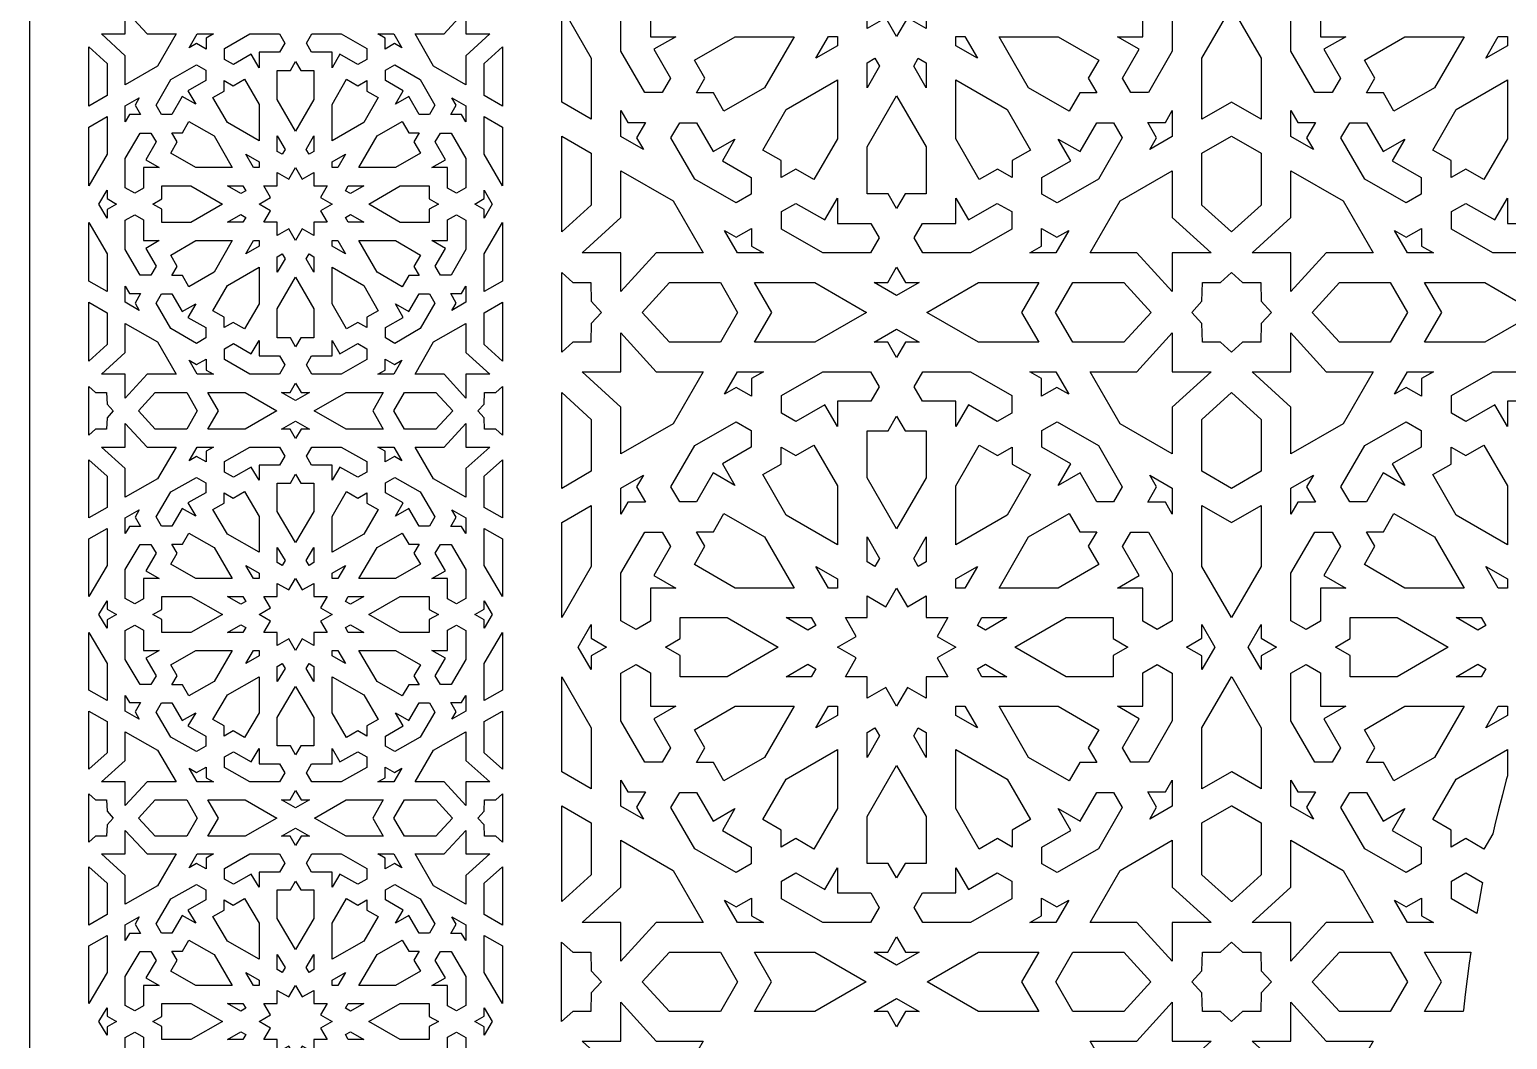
# Model space of a CAD drawing. Extents: x -430 to 430, y -1150 to 1150.
# Drawn here: x -430 to -180, y 823.6 to 994.5 of the extents above; entities that cross this region are included whole.
import ezdxf

# ---------------------------------------------------------------- set-up
doc = ezdxf.new("R2010")
doc.units = 0
doc.layers.add('LAYER_1', color=18, linetype='CONTINUOUS')

msp = doc.modelspace()

# ---------------------------------------------------------------- linework, layer by layer
at = {"layer": 'LAYER_1'}
for points in [[(-430, -1150), (430, -1150), (430, 1150), (-430, 1150)], [(-281.5, 1010.18), (-278.33, 1012.01), (-278.33, 1008.35), (-274.67, 1008.35), (-276.5, 1005.18), (-273.33, 1003.35), (-276.5, 1001.53), (-274.67, 998.36), (-278.33, 998.36), (-278.33, 994.7), (-281.5, 996.53), (-283.33, 993.36), (-285.16, 996.53), (-288.33, 994.7), (-288.33, 998.36), (-291.99, 998.36), (-290.16, 1001.53), (-293.33, 1003.35), (-290.16, 1005.18), (-291.99, 1008.35), (-288.33, 1008.35), (-288.33, 1012.01), (-285.16, 1010.18), (-283.33, 1013.35)], [(-324.96, 998.99), (-324.96, 993.34), (-320.69, 993.34), (-324.38, 991.21), (-321.56, 986.32), (-322.97, 983.88), (-325.93, 983.88), (-329.97, 990.86), (-329.97, 998.92), (-327.4, 1000.4)], [(-236.7, 998.92), (-236.7, 990.86), (-240.73, 983.88), (-243.69, 983.88), (-245.1, 986.32), (-242.28, 991.21), (-245.98, 993.34), (-241.71, 993.34), (-241.71, 998.99), (-239.26, 1000.4)], [(-211.63, 998.99), (-211.63, 993.34), (-207.36, 993.34), (-211.05, 991.21), (-208.23, 986.32), (-209.64, 983.88), (-212.61, 983.88), (-216.64, 990.86), (-216.64, 998.92), (-214.07, 1000.4)], [(-410.1, 993.8), (-405.2, 993.8), (-408.35, 988.35), (-413.8, 985.2), (-413.8, 990.1), (-417.85, 993.8), (-413.8, 993.8), (-413.8, 997.85)], [(-356.2, 993.8), (-352.14, 993.8), (-356.2, 990.1), (-356.2, 985.2), (-361.65, 988.35), (-364.8, 993.8), (-359.89, 993.8), (-356.2, 997.85)], [(-334.98, 989.69), (-334.98, 979.39), (-339.97, 982.27), (-339.97, 998.34)], [(-221.65, 989.69), (-221.65, 979.39), (-226.67, 982.27), (-231.69, 979.39), (-231.69, 989.69), (-226.67, 998.34)], [(-400.15, 993.09), (-400.15, 991.23), (-401.75, 992.16), (-402.99, 991.44), (-401.63, 993.8), (-398.91, 993.8)], [(-386.82, 992.22), (-387.7, 990.71), (-391.18, 990.71), (-391.18, 988.07), (-392.5, 990.35), (-395.52, 988.61), (-397.03, 989.48), (-397.03, 991.31), (-392.72, 993.8), (-387.74, 993.8)], [(-372.97, 991.31), (-372.97, 989.48), (-374.48, 988.61), (-377.5, 990.35), (-378.82, 988.07), (-378.82, 990.71), (-382.3, 990.71), (-383.17, 992.22), (-382.26, 993.8), (-377.28, 993.8)], [(-367.01, 991.44), (-368.25, 992.16), (-369.85, 991.23), (-369.85, 993.09), (-371.09, 993.8), (-368.37, 993.8)], [(-305.67, 984.69), (-312.54, 980.72), (-314.33, 983.81), (-317.19, 983.81), (-315.76, 986.29), (-317.54, 989.38), (-310.67, 993.34), (-300.67, 993.34)], [(-293.34, 991.81), (-296.99, 989.7), (-294.88, 993.35), (-293.34, 993.35)], [(-269.67, 989.7), (-273.32, 991.81), (-273.32, 993.35), (-271.78, 993.35)], [(-249.12, 989.38), (-250.91, 986.29), (-249.48, 983.81), (-252.34, 983.81), (-254.12, 980.72), (-261, 984.69), (-265.99, 993.34), (-256, 993.34)], [(-192.34, 984.69), (-199.21, 980.72), (-201, 983.81), (-203.86, 983.81), (-202.43, 986.29), (-204.21, 989.38), (-197.34, 993.34), (-187.34, 993.34)], [(-180.01, 991.81), (-183.66, 989.7), (-181.56, 993.35), (-180.01, 993.35)], [(-416.9, 988.79), (-416.9, 983.38), (-419.98, 981.6), (-419.98, 991.61)], [(-350, 991.6), (-350, 981.61), (-350.01, 981.6), (-353.1, 983.38), (-353.1, 988.79), (-350.01, 991.61)], [(-400.19, 987.66), (-400.19, 985.92), (-403.21, 984.17), (-401.89, 981.89), (-404.17, 983.21), (-405.92, 980.19), (-407.66, 980.19), (-408.57, 981.77), (-406.08, 986.09), (-401.77, 988.57)], [(-384.11, 987.61), (-381.91, 987.61), (-381.91, 982.71), (-385, 977.37), (-388.09, 982.71), (-388.09, 987.61), (-385.88, 987.61), (-385, 989.14)], [(-363.91, 986.09), (-361.42, 981.77), (-362.34, 980.19), (-364.08, 980.19), (-365.82, 983.21), (-368.11, 981.89), (-366.79, 984.17), (-369.81, 985.92), (-369.81, 987.66), (-368.22, 988.57)], [(-286.23, 988.35), (-288.33, 984.7), (-288.33, 988.91), (-287, 989.69)], [(-278.33, 988.91), (-278.33, 984.7), (-280.44, 988.35), (-279.67, 989.69)], [(-391.18, 981.88), (-391.18, 975.71), (-396.53, 978.8), (-398.98, 983.04), (-397.07, 984.14), (-397.07, 985.91), (-395.54, 985.03), (-393.63, 986.13)], [(-374.46, 985.03), (-372.93, 985.91), (-372.93, 984.14), (-371.02, 983.04), (-373.47, 978.8), (-378.82, 975.71), (-378.82, 981.88), (-376.36, 986.13)], [(-293.34, 976.02), (-297.31, 969.15), (-300.4, 970.94), (-302.88, 969.51), (-302.88, 972.37), (-305.97, 974.15), (-302, 981.02), (-293.34, 986.02)], [(-264.66, 981.02), (-260.7, 974.15), (-263.79, 972.37), (-263.79, 969.51), (-266.26, 970.94), (-269.35, 969.15), (-273.32, 976.02), (-273.32, 986.02)], [(-180.01, 976.02), (-183.98, 969.15), (-187.07, 970.94), (-189.55, 969.51), (-189.55, 972.37), (-192.64, 974.15), (-188.67, 981.02), (-180.01, 986.02)], [(-412.16, 981.75), (-411.23, 980.15), (-413.09, 980.15), (-413.8, 978.91), (-413.8, 981.63), (-411.44, 982.99)], [(-356.2, 981.63), (-356.2, 978.91), (-356.91, 980.15), (-358.76, 980.15), (-357.84, 981.75), (-358.55, 982.99)], [(-278.33, 974.68), (-278.33, 966.75), (-281.9, 966.75), (-283.33, 964.27), (-284.76, 966.75), (-288.33, 966.75), (-288.33, 974.68), (-283.33, 983.34)], [(-328.81, 978.84), (-325.81, 978.84), (-327.31, 976.24), (-326.15, 974.23), (-329.97, 976.44), (-329.97, 980.84)], [(-236.7, 976.44), (-240.52, 974.23), (-239.36, 976.24), (-240.86, 978.84), (-237.86, 978.84), (-236.7, 980.84)], [(-215.48, 978.84), (-212.48, 978.84), (-213.98, 976.24), (-212.82, 974.23), (-216.64, 976.44), (-216.64, 980.84)], [(-416.9, 973.44), (-419.98, 968.1), (-419.98, 978.03), (-416.9, 979.81)], [(-398.8, 976.53), (-395.71, 971.18), (-401.88, 971.18), (-406.13, 973.64), (-405.03, 975.54), (-405.91, 977.07), (-404.14, 977.07), (-403.04, 978.98)], [(-365.86, 977.07), (-364.09, 977.07), (-364.97, 975.54), (-363.87, 973.64), (-368.11, 971.18), (-374.29, 971.18), (-371.2, 976.53), (-366.96, 978.98)], [(-350.01, 978.03), (-350, 978.03), (-350, 968.12), (-350.01, 968.1), (-353.1, 973.44), (-353.1, 979.81)], [(-314.37, 973.88), (-310.68, 976.01), (-312.81, 972.32), (-307.92, 969.5), (-307.92, 966.68), (-310.49, 965.19), (-317.47, 969.22), (-321.5, 976.2), (-320.02, 978.77), (-317.2, 978.77)], [(-245.16, 976.2), (-249.19, 969.22), (-256.17, 965.19), (-258.74, 966.68), (-258.74, 969.5), (-253.85, 972.32), (-255.99, 976.01), (-252.29, 973.88), (-249.47, 978.77), (-246.64, 978.77)], [(-201.05, 973.88), (-197.35, 976.01), (-199.48, 972.32), (-194.59, 969.5), (-194.59, 966.68), (-197.16, 965.19), (-204.14, 969.22), (-208.17, 976.2), (-206.69, 978.77), (-203.87, 978.77)], [(-408.61, 975.52), (-410.35, 972.5), (-408.07, 971.18), (-410.71, 971.18), (-410.71, 967.7), (-412.22, 966.83), (-413.8, 967.74), (-413.8, 972.72), (-411.31, 977.03), (-409.48, 977.03)], [(-386.79, 974.27), (-387.26, 973.45), (-388.09, 973.92), (-388.09, 976.53)], [(-381.91, 973.92), (-382.73, 973.45), (-383.21, 974.27), (-381.91, 976.53)], [(-356.2, 972.72), (-356.2, 967.74), (-357.78, 966.83), (-359.29, 967.7), (-359.29, 971.18), (-361.93, 971.18), (-359.64, 972.5), (-361.39, 975.52), (-360.51, 977.03), (-358.68, 977.03)], [(-334.98, 973.6), (-334.98, 964.84), (-339.97, 960.28), (-339.97, 976.49)], [(-221.65, 973.6), (-221.65, 964.84), (-226.67, 960.28), (-231.69, 964.84), (-231.69, 973.6), (-226.67, 976.49)], [(-391.18, 972.14), (-391.18, 971.18), (-392.13, 971.18), (-393.44, 973.44)], [(-377.86, 971.18), (-378.82, 971.18), (-378.82, 972.14), (-376.56, 973.44)], [(-383.87, 969.22), (-381.91, 970.35), (-381.91, 968.09), (-379.65, 968.09), (-380.78, 966.13), (-378.82, 965), (-380.78, 963.87), (-379.65, 961.92), (-381.91, 961.92), (-381.91, 959.66), (-383.87, 960.79), (-385, 958.83), (-386.13, 960.79), (-388.09, 959.66), (-388.09, 961.92), (-390.35, 961.92), (-389.22, 963.87), (-391.18, 965), (-389.22, 966.13), (-390.35, 968.09), (-388.09, 968.09), (-388.09, 970.35), (-386.13, 969.22), (-385, 971.18)], [(-321.14, 965.56), (-316.04, 956.73), (-323.98, 956.73), (-329.97, 950.18), (-329.97, 956.73), (-336.53, 956.73), (-329.97, 962.72), (-329.97, 970.65)], [(-236.7, 962.72), (-230.14, 956.73), (-236.7, 956.73), (-236.7, 950.18), (-242.69, 956.73), (-250.62, 956.73), (-245.53, 965.56), (-236.7, 970.65)], [(-207.81, 965.56), (-202.71, 956.73), (-210.65, 956.73), (-216.64, 950.18), (-216.64, 956.73), (-223.2, 956.73), (-216.64, 962.72), (-216.64, 970.65)], [(-397.36, 965), (-402.71, 961.91), (-407.61, 961.91), (-407.61, 964.12), (-409.14, 965), (-407.61, 965.89), (-407.61, 968.09), (-402.71, 968.09)], [(-393.44, 967.27), (-394.27, 966.79), (-396.52, 968.09), (-393.92, 968.09)], [(-375.73, 966.79), (-376.55, 967.27), (-376.08, 968.09), (-373.47, 968.09)], [(-362.38, 965.89), (-360.85, 965), (-362.38, 964.12), (-362.38, 961.91), (-367.29, 961.91), (-372.63, 965), (-367.29, 968.09), (-362.38, 968.09)], [(-416.9, 965.93), (-415.29, 965), (-416.9, 964.08), (-416.9, 962.64), (-418.26, 965), (-416.9, 967.36)], [(-351.74, 965), (-353.1, 962.64), (-353.1, 964.08), (-354.7, 965), (-353.1, 965.93), (-353.1, 967.36)], [(-293.34, 961.74), (-287.7, 961.74), (-286.29, 959.3), (-287.77, 956.73), (-295.83, 956.73), (-302.81, 960.76), (-302.81, 963.72), (-300.37, 965.13), (-295.48, 962.31), (-293.34, 966.01)], [(-271.19, 962.31), (-266.3, 965.13), (-263.85, 963.72), (-263.85, 960.76), (-270.84, 956.73), (-278.9, 956.73), (-280.38, 959.3), (-278.97, 961.74), (-273.32, 961.74), (-273.32, 966.01)], [(-180.01, 961.74), (-174.37, 961.74), (-172.96, 959.3), (-174.44, 956.73), (-182.5, 956.73), (-189.48, 960.76), (-189.48, 963.72), (-187.04, 965.13), (-182.15, 962.31), (-180.01, 966.01)], [(-410.71, 962.31), (-410.71, 958.82), (-408.07, 958.82), (-410.35, 957.5), (-408.61, 954.48), (-409.48, 952.97), (-411.31, 952.97), (-413.8, 957.29), (-413.8, 962.26), (-412.22, 963.18)], [(-393.44, 962.74), (-393.92, 961.92), (-396.52, 961.92), (-394.27, 963.22)], [(-373.47, 961.92), (-376.08, 961.92), (-376.55, 962.74), (-375.73, 963.22)], [(-356.2, 962.26), (-356.2, 957.29), (-358.68, 952.97), (-360.51, 952.97), (-361.39, 954.48), (-359.64, 957.5), (-361.93, 958.82), (-359.29, 958.82), (-359.29, 962.31), (-357.78, 963.18)], [(-416.9, 956.56), (-416.9, 950.2), (-419.98, 951.98), (-419.98, 961.91)], [(-350.01, 951.98), (-353.1, 950.2), (-353.1, 956.56), (-350.01, 961.91)], [(-307.86, 957.89), (-305.85, 956.73), (-310.26, 956.73), (-312.46, 960.55), (-310.45, 959.39), (-307.86, 960.89)], [(-256.21, 959.39), (-254.2, 960.55), (-256.41, 956.73), (-260.82, 956.73), (-258.81, 957.89), (-258.81, 960.89)], [(-194.53, 957.89), (-192.52, 956.73), (-196.93, 956.73), (-199.13, 960.55), (-197.12, 959.39), (-194.53, 960.89)], [(-398.8, 953.47), (-403.04, 951.02), (-404.14, 952.93), (-405.91, 952.93), (-405.03, 954.46), (-406.13, 956.37), (-401.88, 958.82), (-395.71, 958.82)], [(-391.18, 957.87), (-393.44, 956.57), (-392.13, 958.82), (-391.18, 958.82)], [(-376.56, 956.57), (-378.82, 957.87), (-378.82, 958.82), (-377.86, 958.82)], [(-363.87, 956.37), (-364.97, 954.46), (-364.09, 952.93), (-365.86, 952.93), (-366.96, 951.02), (-371.2, 953.47), (-374.29, 958.82), (-368.11, 958.82)], [(-386.79, 955.74), (-388.09, 953.48), (-388.09, 956.08), (-387.26, 956.56)], [(-381.91, 956.08), (-381.91, 953.48), (-383.21, 955.74), (-382.73, 956.56)], [(-391.18, 948.12), (-393.63, 943.88), (-395.54, 944.98), (-397.07, 944.1), (-397.07, 945.86), (-398.98, 946.96), (-396.53, 951.21), (-391.18, 954.3)], [(-381.91, 947.29), (-381.91, 942.39), (-384.11, 942.39), (-385, 940.86), (-385.88, 942.39), (-388.09, 942.39), (-388.09, 947.29), (-385, 952.64)], [(-373.47, 951.21), (-371.02, 946.96), (-372.93, 945.86), (-372.93, 944.1), (-374.46, 944.98), (-376.36, 943.88), (-378.82, 948.12), (-378.82, 954.3)], [(-338.13, 951.73), (-335.07, 951.73), (-334.98, 948.57), (-333.25, 946.68), (-334.98, 944.79), (-335.07, 941.64), (-338.13, 941.64), (-339.97, 939.96), (-339.97, 953.41)], [(-281.83, 951.73), (-279.51, 951.73), (-283.33, 949.52), (-287.15, 951.73), (-284.83, 951.73), (-283.33, 954.32)], [(-224.8, 951.73), (-221.74, 951.73), (-221.65, 948.57), (-219.92, 946.68), (-221.65, 944.79), (-221.74, 941.64), (-224.8, 941.64), (-226.67, 939.96), (-228.54, 941.64), (-231.59, 941.64), (-231.69, 944.79), (-233.41, 946.68), (-231.69, 948.57), (-231.59, 951.73), (-228.54, 951.73), (-226.67, 953.41)], [(-413.09, 949.86), (-411.23, 949.86), (-412.16, 948.25), (-411.44, 947.01), (-413.8, 948.38), (-413.8, 951.1)], [(-356.2, 948.38), (-358.55, 947.01), (-357.84, 948.25), (-358.76, 949.86), (-356.91, 949.86), (-356.2, 951.1)], [(-310.24, 946.68), (-313.15, 941.64), (-321.77, 941.64), (-326.37, 946.68), (-321.77, 951.73), (-313.15, 951.73)], [(-288.44, 946.68), (-297.17, 941.64), (-307.36, 941.64), (-304.45, 946.68), (-307.36, 951.73), (-297.17, 951.73)], [(-262.21, 946.68), (-259.3, 941.64), (-269.49, 941.64), (-278.23, 946.68), (-269.49, 951.73), (-259.3, 951.73)], [(-240.29, 946.68), (-244.9, 941.64), (-253.51, 941.64), (-256.43, 946.68), (-253.51, 951.73), (-244.9, 951.73)], [(-196.91, 946.68), (-199.82, 941.64), (-208.44, 941.64), (-213.04, 946.68), (-208.44, 951.73), (-199.82, 951.73)], [(-175.11, 946.68), (-183.84, 941.64), (-194.03, 941.64), (-191.12, 946.68), (-194.03, 951.73), (-183.84, 951.73)], [(-416.9, 946.62), (-416.9, 941.21), (-419.98, 938.39), (-419.98, 948.41)], [(-404.17, 946.8), (-401.89, 948.11), (-403.21, 945.83), (-400.19, 944.09), (-400.19, 942.35), (-401.77, 941.43), (-406.08, 943.92), (-408.57, 948.23), (-407.66, 949.82), (-405.92, 949.82)], [(-361.42, 948.23), (-363.91, 943.92), (-368.22, 941.43), (-369.81, 942.35), (-369.81, 944.09), (-366.79, 945.83), (-368.11, 948.11), (-365.82, 946.8), (-364.08, 949.82), (-362.34, 949.82)], [(-350.01, 938.39), (-353.1, 941.21), (-353.1, 946.62), (-350.01, 948.41)], [(-408.35, 941.66), (-405.2, 936.2), (-410.1, 936.2), (-413.8, 932.15), (-413.8, 936.2), (-417.85, 936.2), (-413.8, 939.9), (-413.8, 944.8)], [(-356.2, 939.9), (-352.14, 936.2), (-356.2, 936.2), (-356.2, 932.15), (-359.89, 936.2), (-364.8, 936.2), (-361.65, 941.66), (-356.2, 944.8)], [(-323.98, 936.63), (-316.04, 936.63), (-321.14, 927.81), (-329.97, 922.71), (-329.97, 930.65), (-336.53, 936.63), (-329.97, 936.63), (-329.97, 943.19)], [(-279.51, 941.64), (-281.83, 941.64), (-283.33, 939.05), (-284.83, 941.64), (-287.15, 941.64), (-283.33, 943.84)], [(-236.7, 936.63), (-230.14, 936.63), (-236.7, 930.65), (-236.7, 922.71), (-245.53, 927.81), (-250.62, 936.63), (-242.69, 936.63), (-236.7, 943.19)], [(-210.65, 936.63), (-202.71, 936.63), (-207.81, 927.81), (-216.64, 922.71), (-216.64, 930.65), (-223.2, 936.63), (-216.64, 936.63), (-216.64, 943.19)], [(-391.18, 939.3), (-387.7, 939.3), (-386.82, 937.79), (-387.74, 936.2), (-392.72, 936.2), (-397.03, 938.69), (-397.03, 940.52), (-395.52, 941.39), (-392.5, 939.65), (-391.18, 941.93)], [(-377.5, 939.65), (-374.48, 941.39), (-372.97, 940.52), (-372.97, 938.69), (-377.28, 936.2), (-382.26, 936.2), (-383.17, 937.79), (-382.3, 939.3), (-378.82, 939.3), (-378.82, 941.93)], [(-400.15, 936.92), (-398.91, 936.2), (-401.63, 936.2), (-402.99, 938.56), (-401.75, 937.85), (-400.15, 938.77)], [(-368.25, 937.85), (-367.01, 938.56), (-368.37, 936.2), (-371.09, 936.2), (-369.85, 936.92), (-369.85, 938.77)], [(-307.86, 935.47), (-307.86, 932.48), (-310.45, 933.98), (-312.46, 932.82), (-310.26, 936.63), (-305.85, 936.63)], [(-286.29, 934.07), (-287.7, 931.63), (-293.34, 931.63), (-293.34, 927.36), (-295.48, 931.05), (-300.37, 928.23), (-302.81, 929.64), (-302.81, 932.61), (-295.83, 936.63), (-287.77, 936.63)], [(-263.85, 932.61), (-263.85, 929.64), (-266.3, 928.23), (-271.19, 931.05), (-273.32, 927.36), (-273.32, 931.63), (-278.97, 931.63), (-280.38, 934.07), (-278.9, 936.63), (-270.84, 936.63)], [(-254.2, 932.82), (-256.21, 933.98), (-258.81, 932.48), (-258.81, 935.47), (-260.82, 936.63), (-256.41, 936.63)], [(-194.53, 935.47), (-194.53, 932.48), (-197.12, 933.98), (-199.13, 932.82), (-196.93, 936.63), (-192.52, 936.63)], [(-172.96, 934.07), (-174.37, 931.63), (-180.01, 931.63), (-180.01, 927.36), (-182.15, 931.05), (-187.04, 928.23), (-189.48, 929.64), (-189.48, 932.61), (-182.5, 936.63), (-174.44, 936.63)], [(-418.84, 933.11), (-416.96, 933.11), (-416.9, 931.16), (-415.83, 930), (-416.9, 928.85), (-416.96, 926.93), (-418.84, 926.93), (-419.98, 925.91), (-419.98, 934.15)], [(-401.62, 930), (-403.42, 926.93), (-408.74, 926.93), (-411.58, 930), (-408.74, 933.11), (-403.42, 933.11)], [(-388.15, 930), (-393.55, 926.93), (-399.84, 926.93), (-398.04, 930), (-399.84, 933.11), (-393.55, 933.11)], [(-384.07, 933.11), (-382.64, 933.11), (-385, 931.75), (-387.36, 933.11), (-385.93, 933.11), (-385, 934.71)], [(-371.95, 930), (-370.16, 926.93), (-376.45, 926.93), (-381.85, 930), (-376.45, 933.11), (-370.16, 933.11)], [(-358.42, 930), (-361.26, 926.93), (-366.58, 926.93), (-368.38, 930), (-366.58, 933.11), (-361.26, 933.11)], [(-350.01, 925.91), (-351.15, 926.93), (-353.04, 926.93), (-353.1, 928.85), (-354.17, 930), (-353.1, 931.16), (-353.04, 933.11), (-351.15, 933.11), (-350.01, 934.15)], [(-334.98, 928.53), (-334.98, 919.77), (-339.97, 916.88), (-339.97, 933.09)], [(-221.65, 928.53), (-221.65, 919.77), (-226.67, 916.88), (-231.69, 919.77), (-231.69, 928.53), (-226.67, 933.09)], [(-410.1, 923.88), (-405.2, 923.88), (-408.35, 918.52), (-413.8, 915.42), (-413.8, 920.24), (-417.85, 923.88), (-413.8, 923.88), (-413.8, 927.87)], [(-382.64, 926.93), (-384.07, 926.93), (-385, 925.35), (-385.93, 926.93), (-387.36, 926.93), (-385, 928.27)], [(-356.2, 923.88), (-352.14, 923.88), (-356.2, 920.24), (-356.2, 915.42), (-361.65, 918.52), (-364.8, 923.88), (-359.89, 923.88), (-356.2, 927.87)], [(-307.92, 926.69), (-307.92, 923.87), (-312.81, 921.05), (-310.68, 917.35), (-314.37, 919.49), (-317.2, 914.6), (-320.02, 914.6), (-321.5, 917.16), (-317.47, 924.14), (-310.49, 928.17)], [(-281.9, 926.62), (-278.33, 926.62), (-278.33, 918.68), (-283.33, 910.03), (-288.33, 918.68), (-288.33, 926.62), (-284.76, 926.62), (-283.33, 929.09)], [(-249.19, 924.14), (-245.16, 917.16), (-246.64, 914.6), (-249.47, 914.6), (-252.29, 919.49), (-255.99, 917.35), (-253.85, 921.05), (-258.74, 923.87), (-258.74, 926.69), (-256.17, 928.17)], [(-194.59, 926.69), (-194.59, 923.87), (-199.48, 921.05), (-197.35, 917.35), (-201.05, 919.49), (-203.87, 914.6), (-206.69, 914.6), (-208.17, 917.16), (-204.14, 924.14), (-197.16, 928.17)], [(-400.15, 923.18), (-400.15, 921.36), (-401.75, 922.27), (-402.99, 921.56), (-401.63, 923.88), (-398.91, 923.88)], [(-386.82, 922.33), (-387.7, 920.84), (-391.18, 920.84), (-391.18, 918.25), (-392.5, 920.49), (-395.52, 918.78), (-397.03, 919.63), (-397.03, 921.43), (-392.72, 923.88), (-387.74, 923.88)], [(-372.97, 921.43), (-372.97, 919.63), (-374.48, 918.78), (-377.5, 920.49), (-378.82, 918.25), (-378.82, 920.84), (-382.3, 920.84), (-383.17, 922.33), (-382.26, 923.88), (-377.28, 923.88)], [(-367.01, 921.56), (-368.25, 922.27), (-369.85, 921.36), (-369.85, 923.18), (-371.09, 923.88), (-368.37, 923.88)], [(-293.34, 917.34), (-293.34, 907.35), (-302, 912.34), (-305.97, 919.22), (-302.88, 921), (-302.88, 923.86), (-300.4, 922.43), (-297.31, 924.21)], [(-266.26, 922.43), (-263.79, 923.86), (-263.79, 921), (-260.7, 919.22), (-264.66, 912.34), (-273.32, 907.35), (-273.32, 917.34), (-269.35, 924.21)], [(-180.01, 917.34), (-180.01, 907.35), (-188.67, 912.34), (-192.64, 919.22), (-189.55, 921), (-189.55, 923.86), (-187.07, 922.43), (-183.98, 924.21)], [(-416.9, 918.95), (-416.9, 913.63), (-419.98, 911.87), (-419.98, 921.73)], [(-350.01, 911.87), (-353.1, 913.63), (-353.1, 918.95), (-350.01, 921.73)], [(-400.19, 917.84), (-400.19, 916.12), (-403.21, 914.41), (-401.89, 912.16), (-404.17, 913.46), (-405.92, 910.49), (-407.66, 910.49), (-408.57, 912.05), (-406.08, 916.29), (-401.77, 918.74)], [(-384.11, 917.79), (-381.91, 917.79), (-381.91, 912.97), (-385, 907.71), (-388.09, 912.97), (-388.09, 917.79), (-385.88, 917.79), (-385, 919.3)], [(-363.91, 916.29), (-361.42, 912.05), (-362.34, 910.49), (-364.08, 910.49), (-365.82, 913.46), (-368.11, 912.16), (-366.79, 914.41), (-369.81, 916.12), (-369.81, 917.84), (-368.22, 918.74)], [(-327.31, 917.13), (-325.81, 914.53), (-328.81, 914.53), (-329.97, 912.52), (-329.97, 916.93), (-326.15, 919.13)], [(-236.7, 916.93), (-236.7, 912.52), (-237.86, 914.53), (-240.86, 914.53), (-239.36, 917.13), (-240.52, 919.13)], [(-213.98, 917.13), (-212.48, 914.53), (-215.48, 914.53), (-216.64, 912.52), (-216.64, 916.93), (-212.82, 919.13)], [(-391.18, 912.15), (-391.18, 906.08), (-396.53, 909.12), (-398.98, 913.29), (-397.07, 914.38), (-397.07, 916.12), (-395.54, 915.25), (-393.63, 916.33)], [(-374.46, 915.25), (-372.93, 916.12), (-372.93, 914.38), (-371.02, 913.29), (-373.47, 909.12), (-378.82, 906.08), (-378.82, 912.15), (-376.36, 916.33)], [(-412.16, 912.02), (-411.23, 910.44), (-413.09, 910.44), (-413.8, 909.22), (-413.8, 911.9), (-411.44, 913.24)], [(-356.2, 911.9), (-356.2, 909.22), (-356.91, 910.44), (-358.76, 910.44), (-357.84, 912.02), (-358.55, 913.24)], [(-334.98, 903.68), (-339.97, 895.02), (-339.97, 911.1), (-334.98, 913.98)], [(-305.67, 908.68), (-300.67, 900.02), (-310.67, 900.02), (-317.54, 903.99), (-315.76, 907.08), (-317.19, 909.55), (-314.33, 909.55), (-312.54, 912.64)], [(-252.34, 909.55), (-249.48, 909.55), (-250.91, 907.08), (-249.12, 903.99), (-256, 900.02), (-265.99, 900.02), (-261, 908.68), (-254.12, 912.64)], [(-221.65, 903.68), (-226.67, 895.02), (-231.69, 903.68), (-231.69, 913.98), (-226.67, 911.1), (-221.65, 913.98)], [(-192.34, 908.68), (-187.34, 900.02), (-197.34, 900.02), (-204.21, 903.99), (-202.43, 907.08), (-203.86, 909.55), (-201, 909.55), (-199.21, 912.64)], [(-416.9, 903.85), (-419.98, 898.58), (-419.98, 908.36), (-416.9, 910.11)], [(-350.01, 908.36), (-350.01, 898.58), (-353.1, 903.85), (-353.1, 910.11)], [(-398.8, 906.89), (-395.71, 901.62), (-401.88, 901.62), (-406.13, 904.03), (-405.03, 905.91), (-405.91, 907.42), (-404.14, 907.42), (-403.04, 909.3)], [(-365.86, 907.42), (-364.09, 907.42), (-364.97, 905.91), (-363.87, 904.03), (-368.11, 901.62), (-374.29, 901.62), (-371.2, 906.89), (-366.96, 909.3)], [(-321.56, 907.04), (-324.38, 902.16), (-320.69, 900.02), (-324.96, 900.02), (-324.96, 894.38), (-327.4, 892.97), (-329.97, 894.45), (-329.97, 902.51), (-325.93, 909.49), (-322.97, 909.49)], [(-286.23, 905.02), (-287, 903.68), (-288.33, 904.45), (-288.33, 908.66)], [(-278.33, 904.45), (-279.67, 903.68), (-280.44, 905.02), (-278.33, 908.66)], [(-236.7, 902.51), (-236.7, 894.45), (-239.26, 892.97), (-241.71, 894.38), (-241.71, 900.02), (-245.98, 900.02), (-242.28, 902.16), (-245.1, 907.04), (-243.69, 909.49), (-240.73, 909.49)], [(-208.23, 907.04), (-211.05, 902.16), (-207.36, 900.02), (-211.63, 900.02), (-211.63, 894.38), (-214.07, 892.97), (-216.64, 894.45), (-216.64, 902.51), (-212.61, 909.49), (-209.64, 909.49)], [(-408.61, 905.89), (-410.35, 902.92), (-408.07, 901.62), (-410.71, 901.62), (-410.71, 898.19), (-412.22, 897.33), (-413.8, 898.23), (-413.8, 903.13), (-411.31, 907.38), (-409.48, 907.38)], [(-386.79, 904.66), (-387.26, 903.85), (-388.09, 904.32), (-388.09, 906.88)], [(-381.91, 904.32), (-382.73, 903.85), (-383.21, 904.66), (-381.91, 906.88)], [(-356.2, 903.13), (-356.2, 898.23), (-357.78, 897.33), (-359.29, 898.19), (-359.29, 901.62), (-361.93, 901.62), (-359.64, 902.92), (-361.39, 905.89), (-360.51, 907.38), (-358.68, 907.38)], [(-391.18, 902.56), (-391.18, 901.62), (-392.13, 901.62), (-393.44, 903.84)], [(-377.86, 901.62), (-378.82, 901.62), (-378.82, 902.56), (-376.56, 903.84)], [(-293.34, 901.56), (-293.34, 900.02), (-294.88, 900.02), (-296.99, 903.67)], [(-271.78, 900.02), (-273.32, 900.02), (-273.32, 901.56), (-269.67, 903.67)], [(-180.01, 901.56), (-180.01, 900.02), (-181.56, 900.02), (-183.66, 903.67)], [(-383.87, 899.69), (-381.91, 900.8), (-381.91, 898.58), (-379.65, 898.58), (-380.78, 896.65), (-378.82, 895.54), (-380.78, 894.42), (-379.65, 892.5), (-381.91, 892.5), (-381.91, 890.27), (-383.87, 891.39), (-385, 889.46), (-386.13, 891.39), (-388.09, 890.27), (-388.09, 892.5), (-390.35, 892.5), (-389.22, 894.42), (-391.18, 895.54), (-389.22, 896.65), (-390.35, 898.58), (-388.09, 898.58), (-388.09, 900.8), (-386.13, 899.69), (-385, 901.61)], [(-281.5, 896.84), (-278.33, 898.67), (-278.33, 895.01), (-274.67, 895.01), (-276.5, 891.84), (-273.33, 890.01), (-276.5, 888.18), (-274.67, 885.01), (-278.33, 885.01), (-278.33, 881.36), (-281.5, 883.19), (-283.33, 880.02), (-285.16, 883.19), (-288.33, 881.36), (-288.33, 885.01), (-291.99, 885.01), (-290.16, 888.18), (-293.33, 890.01), (-290.16, 891.84), (-291.99, 895.01), (-288.33, 895.01), (-288.33, 898.67), (-285.16, 896.84), (-283.33, 900.01)], [(-416.9, 896.45), (-415.29, 895.54), (-416.9, 894.63), (-416.9, 893.22), (-418.26, 895.54), (-416.9, 897.86)], [(-397.36, 895.54), (-402.71, 892.5), (-407.61, 892.5), (-407.61, 894.67), (-409.14, 895.54), (-407.61, 896.41), (-407.61, 898.58), (-402.71, 898.58)], [(-393.44, 897.76), (-394.27, 897.3), (-396.52, 898.58), (-393.92, 898.58)], [(-375.73, 897.3), (-376.55, 897.76), (-376.08, 898.58), (-373.47, 898.58)], [(-362.38, 896.41), (-360.85, 895.54), (-362.38, 894.67), (-362.38, 892.5), (-367.29, 892.5), (-372.63, 895.54), (-367.29, 898.58), (-362.38, 898.58)], [(-351.74, 895.54), (-353.1, 893.22), (-353.1, 894.63), (-354.7, 895.54), (-353.1, 896.45), (-353.1, 897.86)], [(-303.35, 890.01), (-312.01, 885.01), (-319.95, 885.01), (-319.95, 888.58), (-322.42, 890.01), (-319.95, 891.45), (-319.95, 895.01), (-312.01, 895.01)], [(-297.01, 893.68), (-298.34, 892.9), (-301.99, 895.01), (-297.78, 895.01)], [(-268.32, 892.9), (-269.66, 893.68), (-268.89, 895.01), (-264.67, 895.01)], [(-246.72, 891.45), (-244.24, 890.01), (-246.72, 888.58), (-246.72, 885.01), (-254.65, 885.01), (-263.31, 890.01), (-254.65, 895.01), (-246.72, 895.01)], [(-190.02, 890.01), (-198.68, 885.01), (-206.62, 885.01), (-206.62, 888.58), (-209.09, 890.01), (-206.62, 891.45), (-206.62, 895.01), (-198.68, 895.01)], [(-183.68, 893.68), (-185.01, 892.9), (-188.66, 895.01), (-184.45, 895.01)], [(-416.9, 887.23), (-416.9, 880.97), (-419.98, 882.72), (-419.98, 892.49)], [(-410.71, 892.88), (-410.71, 889.45), (-408.07, 889.45), (-410.35, 888.16), (-408.61, 885.18), (-409.48, 883.7), (-411.31, 883.7), (-413.8, 887.94), (-413.8, 892.84), (-412.22, 893.74)], [(-393.44, 893.31), (-393.92, 892.5), (-396.52, 892.5), (-394.27, 893.78)], [(-373.47, 892.5), (-376.08, 892.5), (-376.55, 893.31), (-375.73, 893.78)], [(-356.2, 892.84), (-356.2, 887.94), (-358.68, 883.7), (-360.51, 883.7), (-361.39, 885.18), (-359.64, 888.16), (-361.93, 889.45), (-359.29, 889.45), (-359.29, 892.88), (-357.78, 893.74)], [(-350, 892.47), (-350, 882.71), (-350.01, 882.72), (-353.1, 880.97), (-353.1, 887.23), (-350.01, 892.49)], [(-334.98, 891.51), (-332.38, 890.01), (-334.98, 888.52), (-334.98, 886.2), (-337.18, 890.01), (-334.98, 893.83)], [(-229.48, 890.01), (-231.69, 886.2), (-231.69, 888.52), (-234.29, 890.01), (-231.69, 891.51), (-231.69, 893.83)], [(-221.65, 891.51), (-219.05, 890.01), (-221.65, 888.52), (-221.65, 886.2), (-223.85, 890.01), (-221.65, 893.83)], [(-398.8, 884.19), (-403.04, 881.78), (-404.14, 883.66), (-405.91, 883.66), (-405.03, 885.16), (-406.13, 887.04), (-401.88, 889.45), (-395.71, 889.45)], [(-391.18, 888.52), (-393.44, 887.24), (-392.13, 889.45), (-391.18, 889.45)], [(-376.56, 887.24), (-378.82, 888.52), (-378.82, 889.45), (-377.86, 889.45)], [(-363.87, 887.04), (-364.97, 885.16), (-364.09, 883.66), (-365.86, 883.66), (-366.96, 881.78), (-371.2, 884.19), (-374.29, 889.45), (-368.11, 889.45)], [(-391.18, 878.92), (-393.63, 874.74), (-395.54, 875.83), (-397.07, 874.96), (-397.07, 876.7), (-398.98, 877.78), (-396.53, 881.96), (-391.18, 885)], [(-386.79, 886.41), (-388.09, 884.2), (-388.09, 886.76), (-387.26, 887.23)], [(-381.91, 886.76), (-381.91, 884.2), (-383.21, 886.41), (-382.73, 887.23)], [(-373.47, 881.96), (-371.02, 877.78), (-372.93, 876.7), (-372.93, 874.96), (-374.46, 875.83), (-376.36, 874.74), (-378.82, 878.92), (-378.82, 885)], [(-334.98, 876.35), (-334.98, 866.05), (-339.97, 868.93), (-339.97, 885.01)], [(-324.96, 885.65), (-324.96, 880.01), (-320.69, 880.01), (-324.38, 877.87), (-321.56, 872.99), (-322.97, 870.54), (-325.93, 870.54), (-329.97, 877.52), (-329.97, 885.58), (-327.4, 887.06)], [(-297.01, 886.35), (-297.78, 885.01), (-301.99, 885.01), (-298.34, 887.12)], [(-264.67, 885.01), (-268.89, 885.01), (-269.66, 886.35), (-268.32, 887.12)], [(-236.7, 885.58), (-236.7, 877.52), (-240.73, 870.54), (-243.69, 870.54), (-245.1, 872.99), (-242.28, 877.87), (-245.98, 880.01), (-241.71, 880.01), (-241.71, 885.65), (-239.26, 887.06)], [(-221.65, 876.35), (-221.65, 866.05), (-226.65, 868.93), (-226.67, 868.92), (-226.69, 868.93), (-231.69, 866.05), (-231.69, 876.35), (-226.69, 885.01), (-226.67, 884.97), (-226.65, 885.01)], [(-211.63, 885.65), (-211.63, 880.01), (-207.36, 880.01), (-211.05, 877.87), (-208.23, 872.99), (-209.64, 870.54), (-212.61, 870.54), (-216.64, 877.52), (-216.64, 885.58), (-214.07, 887.06)], [(-183.68, 886.35), (-184.45, 885.01), (-188.66, 885.01), (-185.01, 887.12)], [(-381.91, 878.11), (-381.91, 873.28), (-384.11, 873.28), (-385, 871.78), (-385.88, 873.28), (-388.09, 873.28), (-388.09, 878.11), (-385, 883.37)], [(-413.09, 880.63), (-411.23, 880.63), (-412.16, 879.05), (-411.44, 877.83), (-413.8, 879.17), (-413.8, 881.85)], [(-404.17, 877.62), (-401.89, 878.92), (-403.21, 876.67), (-400.19, 874.95), (-400.19, 873.24), (-401.77, 872.34), (-406.08, 874.79), (-408.57, 879.03), (-407.66, 880.59), (-405.92, 880.59)], [(-361.42, 879.03), (-363.91, 874.79), (-368.22, 872.34), (-369.81, 873.24), (-369.81, 874.95), (-366.79, 876.67), (-368.11, 878.92), (-365.82, 877.62), (-364.08, 880.59), (-362.34, 880.59)], [(-356.2, 879.17), (-358.55, 877.83), (-357.84, 879.05), (-358.76, 880.63), (-356.91, 880.63), (-356.2, 881.85)], [(-305.67, 871.35), (-312.54, 867.38), (-314.33, 870.47), (-317.19, 870.47), (-315.76, 872.95), (-317.54, 876.04), (-310.67, 880.01), (-300.67, 880.01)], [(-293.34, 878.46), (-296.99, 876.36), (-294.88, 880.01), (-293.34, 880.01)], [(-269.67, 876.36), (-273.32, 878.46), (-273.32, 880.01), (-271.78, 880.01)], [(-249.12, 876.04), (-250.91, 872.95), (-249.48, 870.47), (-252.34, 870.47), (-254.12, 867.38), (-261, 871.35), (-265.99, 880.01), (-256, 880.01)], [(-192.34, 871.35), (-199.21, 867.38), (-201, 870.47), (-203.86, 870.47), (-202.43, 872.95), (-204.21, 876.04), (-197.34, 880.01), (-187.34, 880.01)], [(-180.01, 878.46), (-183.66, 876.36), (-181.56, 880.01), (-180.01, 880.01)], [(-416.9, 877.45), (-416.9, 872.12), (-419.98, 869.35), (-419.98, 879.2)], [(-350, 879.2), (-350, 869.36), (-350.01, 869.35), (-353.1, 872.12), (-353.1, 877.45), (-350.01, 879.2)], [(-408.35, 872.56), (-405.2, 867.19), (-410.1, 867.19), (-413.8, 863.2), (-413.8, 867.19), (-417.85, 867.19), (-413.8, 870.83), (-413.8, 875.66)], [(-356.2, 870.83), (-352.14, 867.19), (-356.2, 867.19), (-356.2, 863.2), (-359.89, 867.19), (-364.8, 867.19), (-361.65, 872.56), (-356.2, 875.66)], [(-286.23, 875.01), (-288.33, 871.36), (-288.33, 875.57), (-287, 876.34)], [(-278.33, 875.57), (-278.33, 871.36), (-280.44, 875.01), (-279.67, 876.34)], [(-391.18, 870.24), (-387.7, 870.24), (-386.82, 868.75), (-387.74, 867.19), (-392.72, 867.19), (-397.03, 869.64), (-397.03, 871.44), (-395.52, 872.3), (-392.5, 870.58), (-391.18, 872.83)], [(-377.5, 870.58), (-374.48, 872.3), (-372.97, 871.44), (-372.97, 869.64), (-377.28, 867.19), (-382.26, 867.19), (-383.17, 868.75), (-382.3, 870.24), (-378.82, 870.24), (-378.82, 872.83)], [(-293.34, 862.69), (-297.31, 855.82), (-300.4, 857.6), (-302.88, 856.17), (-302.88, 859.03), (-305.97, 860.81), (-302, 867.68), (-293.34, 872.68)], [(-264.66, 867.68), (-260.7, 860.81), (-263.79, 859.03), (-263.79, 856.17), (-266.26, 857.6), (-269.35, 855.82), (-273.32, 862.69), (-273.32, 872.68)], [(-180.01, 868.25), (-180.2, 867.57), (-180.87, 865.03), (-181.51, 862.48), (-182.12, 859.92), (-182.47, 858.44), (-183.98, 855.82), (-187.07, 857.6), (-189.55, 856.17), (-189.55, 859.03), (-192.64, 860.81), (-188.67, 867.68), (-180.01, 872.68)], [(-278.33, 861.34), (-278.33, 853.41), (-281.9, 853.41), (-283.33, 850.94), (-284.76, 853.41), (-288.33, 853.41), (-288.33, 861.34), (-283.33, 870)], [(-400.15, 867.9), (-398.91, 867.19), (-401.63, 867.19), (-402.99, 869.51), (-401.75, 868.81), (-400.15, 869.72)], [(-368.25, 868.81), (-367.01, 869.51), (-368.37, 867.19), (-371.09, 867.19), (-369.85, 867.9), (-369.85, 869.72)], [(-328.81, 865.5), (-325.81, 865.5), (-327.31, 862.9), (-326.15, 860.9), (-329.97, 863.1), (-329.97, 867.51)], [(-236.7, 863.1), (-240.52, 860.9), (-239.36, 862.9), (-240.86, 865.5), (-237.86, 865.5), (-236.7, 867.51)], [(-215.48, 865.5), (-212.48, 865.5), (-213.98, 862.9), (-212.82, 860.9), (-216.64, 863.1), (-216.64, 867.51)], [(-418.84, 864.15), (-416.96, 864.15), (-416.9, 862.23), (-415.84, 861.09), (-416.9, 859.96), (-416.96, 858.04), (-418.84, 858.04), (-420, 857), (-420, 865.19)], [(-384.07, 864.15), (-382.64, 864.15), (-385, 862.81), (-387.36, 864.15), (-385.93, 864.15), (-385, 865.73)], [(-350, 857.01), (-351.15, 858.04), (-353.04, 858.04), (-353.1, 859.96), (-354.15, 861.09), (-353.1, 862.23), (-353.04, 864.15), (-351.15, 864.15), (-350, 865.18)], [(-314.37, 860.54), (-310.68, 862.68), (-312.81, 858.98), (-307.92, 856.16), (-307.92, 853.34), (-310.49, 851.86), (-317.47, 855.89), (-321.5, 862.86), (-320.02, 865.43), (-317.2, 865.43)], [(-245.16, 862.86), (-249.19, 855.89), (-256.17, 851.86), (-258.74, 853.34), (-258.74, 856.16), (-253.85, 858.98), (-255.99, 862.68), (-252.29, 860.54), (-249.47, 865.43), (-246.64, 865.43)], [(-201.05, 860.54), (-197.35, 862.68), (-199.48, 858.98), (-194.59, 856.16), (-194.59, 853.34), (-197.16, 851.86), (-204.14, 855.89), (-208.17, 862.86), (-206.69, 865.43), (-203.87, 865.43)], [(-401.62, 861.09), (-403.42, 858.04), (-408.74, 858.04), (-411.57, 861.09), (-408.74, 864.15), (-403.42, 864.15)], [(-388.17, 861.09), (-393.55, 858.04), (-399.84, 858.04), (-398.05, 861.09), (-399.84, 864.15), (-393.55, 864.15)], [(-371.95, 861.09), (-370.16, 858.04), (-376.45, 858.04), (-381.82, 861.09), (-376.45, 864.15), (-370.16, 864.15)], [(-358.43, 861.09), (-361.26, 858.04), (-366.58, 858.04), (-368.37, 861.09), (-366.58, 864.15), (-361.26, 864.15)], [(-334.98, 860.26), (-334.98, 851.5), (-339.97, 846.94), (-339.97, 863.15)], [(-221.65, 860.26), (-221.65, 851.5), (-226.65, 846.94), (-226.67, 846.96), (-226.69, 846.94), (-231.69, 851.5), (-231.69, 860.26), (-226.69, 863.15), (-226.67, 863.14), (-226.65, 863.15)], [(-410.1, 855), (-405.2, 855), (-408.35, 849.63), (-413.8, 846.53), (-413.8, 851.36), (-417.85, 855), (-413.8, 855), (-413.8, 858.98)], [(-382.64, 858.04), (-384.07, 858.04), (-385, 856.46), (-385.93, 858.04), (-387.36, 858.04), (-385, 859.38)], [(-356.2, 855), (-352.14, 855), (-356.2, 851.36), (-356.2, 846.53), (-361.65, 849.63), (-364.8, 855), (-359.89, 855), (-356.2, 858.98)], [(-400.15, 854.29), (-400.15, 852.47), (-401.75, 853.38), (-402.99, 852.68), (-401.63, 855), (-398.91, 855)], [(-386.82, 853.44), (-387.7, 851.95), (-391.18, 851.95), (-391.18, 849.36), (-392.5, 851.6), (-395.52, 849.89), (-397.03, 850.75), (-397.03, 852.55), (-392.72, 855), (-387.74, 855)], [(-372.97, 852.55), (-372.97, 850.75), (-374.48, 849.89), (-377.5, 851.6), (-378.82, 849.36), (-378.82, 851.95), (-382.3, 851.95), (-383.17, 853.44), (-382.26, 855), (-377.28, 855)], [(-367.01, 852.68), (-368.25, 853.38), (-369.85, 852.47), (-369.85, 854.29), (-371.09, 855), (-368.37, 855)], [(-321.14, 852.22), (-316.04, 843.4), (-323.98, 843.4), (-329.97, 836.84), (-329.97, 843.4), (-336.53, 843.4), (-329.97, 849.38), (-329.97, 857.32)], [(-236.7, 849.38), (-230.14, 843.4), (-236.7, 843.4), (-236.7, 836.84), (-242.69, 843.4), (-250.62, 843.4), (-245.53, 852.22), (-236.7, 857.32)], [(-207.81, 852.22), (-202.71, 843.4), (-210.65, 843.4), (-216.64, 836.84), (-216.64, 843.4), (-223.2, 843.4), (-216.64, 849.38), (-216.64, 857.32)], [(-416.9, 850.07), (-416.9, 844.74), (-419.98, 842.98), (-419.98, 852.84)], [(-350, 852.83), (-350, 842.99), (-350.01, 842.98), (-353.1, 844.74), (-353.1, 850.07), (-350.01, 852.84)], [(-293.34, 848.4), (-287.7, 848.4), (-286.29, 845.96), (-287.77, 843.39), (-295.83, 843.39), (-302.81, 847.42), (-302.81, 850.38), (-300.37, 851.8), (-295.48, 848.97), (-293.34, 852.67)], [(-271.19, 848.97), (-266.3, 851.8), (-263.85, 850.38), (-263.85, 847.42), (-270.84, 843.39), (-278.9, 843.39), (-280.38, 845.96), (-278.97, 848.4), (-273.32, 848.4), (-273.32, 852.67)], [(-384.11, 848.91), (-381.91, 848.91), (-381.91, 844.08), (-385, 838.82), (-388.09, 844.08), (-388.09, 848.91), (-385.88, 848.91), (-385, 850.41)], [(-184.22, 850.17), (-184.33, 849.59), (-184.81, 846.99), (-185.18, 844.94), (-189.48, 847.42), (-189.48, 850.38), (-187.04, 851.8)], [(-400.19, 848.95), (-400.19, 847.24), (-403.21, 845.52), (-401.89, 843.27), (-404.17, 844.57), (-405.92, 841.6), (-407.66, 841.6), (-408.57, 843.16), (-406.08, 847.4), (-401.77, 849.85)], [(-363.91, 847.4), (-361.42, 843.16), (-362.34, 841.6), (-364.08, 841.6), (-365.82, 844.57), (-368.11, 843.27), (-366.79, 845.52), (-369.81, 847.24), (-369.81, 848.95), (-368.22, 849.85)], [(-307.86, 844.55), (-305.85, 843.4), (-310.26, 843.4), (-312.46, 847.21), (-310.45, 846.05), (-307.86, 847.55)], [(-256.21, 846.05), (-254.2, 847.21), (-256.41, 843.4), (-260.82, 843.4), (-258.81, 844.55), (-258.81, 847.55)], [(-194.53, 844.55), (-192.52, 843.4), (-196.93, 843.4), (-199.13, 847.21), (-197.12, 846.05), (-194.53, 847.55)], [(-391.18, 843.27), (-391.18, 837.19), (-396.53, 840.23), (-398.98, 844.41), (-397.07, 845.49), (-397.07, 847.23), (-395.54, 846.36), (-393.63, 847.44)], [(-374.46, 846.36), (-372.93, 847.23), (-372.93, 845.49), (-371.02, 844.41), (-373.47, 840.23), (-378.82, 837.19), (-378.82, 843.27), (-376.36, 847.44)], [(-412.16, 843.13), (-411.23, 841.56), (-413.09, 841.56), (-413.8, 840.34), (-413.8, 843.02), (-411.44, 844.36)], [(-356.2, 843.02), (-356.2, 840.34), (-356.91, 841.56), (-358.76, 841.56), (-357.84, 843.13), (-358.55, 844.36)], [(-416.9, 834.96), (-419.98, 829.7), (-419.98, 839.47), (-416.9, 841.22)], [(-398.8, 838), (-395.71, 832.74), (-401.88, 832.74), (-406.13, 835.15), (-405.03, 837.03), (-405.91, 838.53), (-404.14, 838.53), (-403.04, 840.41)], [(-365.86, 838.53), (-364.09, 838.53), (-364.97, 837.03), (-363.87, 835.15), (-368.11, 832.74), (-374.29, 832.74), (-371.2, 838), (-366.96, 840.41)], [(-350.01, 839.47), (-350, 839.48), (-350, 829.72), (-350.01, 829.7), (-353.1, 834.96), (-353.1, 841.22)], [(-338.13, 838.39), (-335.07, 838.39), (-334.98, 835.24), (-333.27, 833.37), (-334.98, 831.5), (-335.07, 828.35), (-338.13, 828.35), (-340, 826.64), (-340, 840.09)], [(-281.83, 838.39), (-279.51, 838.39), (-283.33, 836.18), (-287.15, 838.39), (-284.83, 838.39), (-283.33, 840.98)], [(-224.8, 838.39), (-221.74, 838.39), (-221.65, 835.24), (-219.94, 833.37), (-221.65, 831.5), (-221.74, 828.35), (-224.8, 828.35), (-226.67, 826.64), (-228.54, 828.35), (-231.59, 828.35), (-231.69, 831.5), (-233.39, 833.37), (-231.69, 835.24), (-231.59, 838.39), (-228.54, 838.39), (-226.67, 840.09)], [(-408.61, 837), (-410.35, 834.03), (-408.07, 832.74), (-410.71, 832.74), (-410.71, 829.3), (-412.22, 828.45), (-413.8, 829.35), (-413.8, 834.25), (-411.31, 838.49), (-409.48, 838.49)], [(-386.79, 835.77), (-387.26, 834.96), (-388.09, 835.43), (-388.09, 837.99)], [(-381.91, 835.43), (-382.73, 834.96), (-383.21, 835.77), (-381.91, 837.99)], [(-356.2, 834.25), (-356.2, 829.35), (-357.78, 828.45), (-359.29, 829.3), (-359.29, 832.74), (-361.93, 832.74), (-359.64, 834.03), (-361.39, 837), (-360.51, 838.49), (-358.68, 838.49)], [(-310.25, 833.37), (-313.15, 828.35), (-321.77, 828.35), (-326.35, 833.37), (-321.77, 838.39), (-313.15, 838.39)], [(-288.47, 833.37), (-297.17, 828.35), (-307.36, 828.35), (-304.47, 833.37), (-307.36, 838.39), (-297.17, 838.39)], [(-262.2, 833.37), (-259.3, 828.35), (-269.49, 828.35), (-278.19, 833.37), (-269.49, 838.39), (-259.3, 838.39)], [(-240.31, 833.37), (-244.9, 828.35), (-253.51, 828.35), (-256.41, 833.37), (-253.51, 838.39), (-244.9, 838.39)], [(-196.92, 833.37), (-199.82, 828.35), (-208.44, 828.35), (-213.02, 833.37), (-208.44, 838.39), (-199.82, 838.39)], [(-186.49, 836.5), (-186.84, 833.85), (-187.16, 831.2), (-187.46, 828.54), (-187.48, 828.35), (-194.03, 828.35), (-191.14, 833.37), (-194.03, 838.39), (-186.22, 838.39)], [(-391.18, 833.67), (-391.18, 832.74), (-392.13, 832.74), (-393.44, 834.95)], [(-383.87, 830.8), (-381.91, 831.91), (-381.91, 829.69), (-379.65, 829.69), (-380.78, 827.76), (-378.82, 826.65), (-380.78, 825.54), (-379.65, 823.61), (-381.91, 823.61), (-381.91, 821.39), (-383.87, 822.5), (-385, 820.57), (-386.13, 822.5), (-388.09, 821.39), (-388.09, 823.61), (-390.35, 823.61), (-389.22, 825.54), (-391.18, 826.65), (-389.22, 827.76), (-390.35, 829.69), (-388.09, 829.69), (-388.09, 831.91), (-386.13, 830.8), (-385, 832.73)], [(-377.86, 832.74), (-378.82, 832.74), (-378.82, 833.67), (-376.56, 834.95)], [(-279.51, 828.35), (-281.83, 828.35), (-283.33, 825.75), (-284.83, 828.35), (-287.15, 828.35), (-283.33, 830.55)], [(-416.9, 827.56), (-415.29, 826.65), (-416.9, 825.74), (-416.9, 824.33), (-418.26, 826.65), (-416.9, 828.97)], [(-397.36, 826.65), (-402.71, 823.61), (-407.61, 823.61), (-407.61, 825.78), (-409.14, 826.65), (-407.61, 827.52), (-407.61, 829.69), (-402.71, 829.69)], [(-393.44, 828.88), (-394.27, 828.41), (-396.52, 829.69), (-393.92, 829.69)], [(-375.73, 828.41), (-376.55, 828.88), (-376.08, 829.69), (-373.47, 829.69)], [(-362.38, 827.52), (-360.85, 826.65), (-362.38, 825.78), (-362.38, 823.61), (-367.29, 823.61), (-372.63, 826.65), (-367.29, 829.69), (-362.38, 829.69)], [(-351.74, 826.65), (-353.1, 824.33), (-353.1, 825.74), (-354.7, 826.65), (-353.1, 827.56), (-353.1, 828.97)], [(-323.98, 823.34), (-316.04, 823.34), (-321.14, 814.51), (-329.97, 809.42), (-329.97, 817.35), (-336.53, 823.34), (-329.97, 823.34), (-329.97, 829.9)], [(-236.7, 823.34), (-230.14, 823.34), (-236.7, 817.35), (-236.7, 809.42), (-245.53, 814.51), (-250.62, 823.34), (-242.69, 823.34), (-236.7, 829.9)], [(-210.65, 823.34), (-202.71, 823.34), (-207.81, 814.51), (-216.64, 809.42), (-216.64, 817.35), (-223.2, 823.34), (-216.64, 823.34), (-216.64, 829.9)], [(-410.71, 824), (-410.71, 820.57), (-408.07, 820.57), (-410.35, 819.27), (-408.61, 816.3), (-409.48, 814.81), (-411.31, 814.81), (-413.8, 819.05), (-413.8, 823.95), (-412.22, 824.85)], [(-393.44, 824.42), (-393.92, 823.61), (-396.52, 823.61), (-394.27, 824.89)], [(-373.47, 823.61), (-376.08, 823.61), (-376.55, 824.42), (-375.73, 824.89)], [(-356.2, 823.95), (-356.2, 819.05), (-358.68, 814.81), (-360.51, 814.81), (-361.39, 816.3), (-359.64, 819.27), (-361.93, 820.57), (-359.29, 820.57), (-359.29, 824), (-357.78, 824.85)]]:
    msp.add_lwpolyline(points, close=True, dxfattribs=at)

doc.saveas('drawing.dxf')
